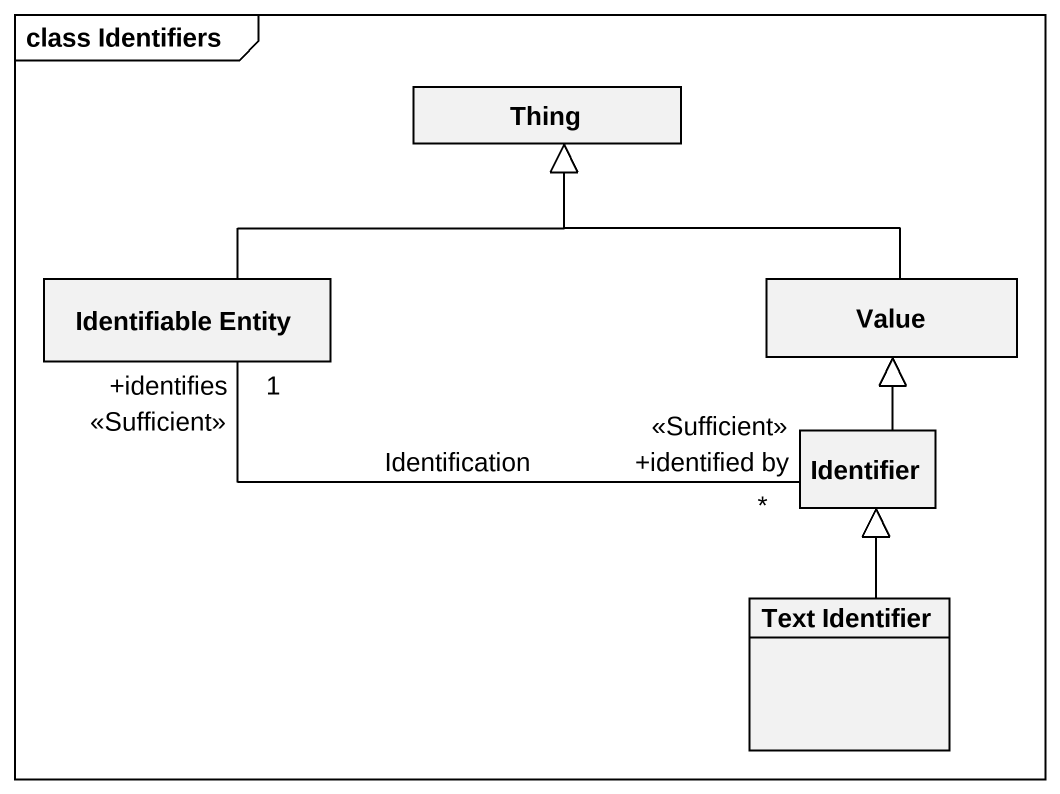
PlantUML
@startuml
mainframe class Identifiers
hide circle
hide empty members
class Thing
class "Identifiable Entity" as Identifiable_Entity
class Value
class Identifier
class "Text Identifier" as Text_Identifier
Identifiable_Entity -right-|> Thing
Value -left-|> Thing
Identifier "+identified by\n<<Sufficient>>\n*" -left- "+identifies\n<<Sufficient>>\n1" Identifiable_Entity : Identification
Identifier -up-|> Value
Text_Identifier -up-|> Identifier
@enduml
